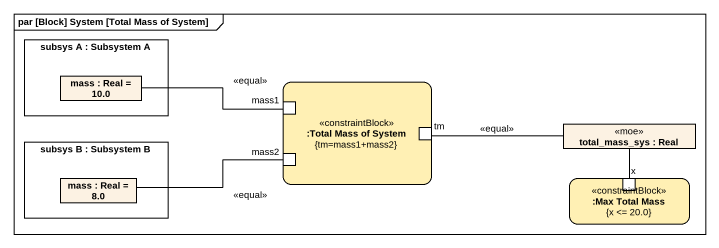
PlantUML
@startuml
mainframe par [Block] System [Total Mass of System]
rectangle "subsys A : Subsystem A" as subsys_A {
  rectangle "mass : Real = 10.0" as mass
}
rectangle ":Total Mass of System\n{tm=mass1+mass2}" as Total_Mass_of_System <<constraintBlock>> #FFF0B4 {
  port mass1
  port mass2
  port tm
}
rectangle "subsys B : Subsystem B" as subsys_B {
  rectangle "mass : Real = 8.0" as mass_2
}
rectangle "total_mass_sys : Real" as total_mass_sys <<moe>>
rectangle ":Max Total Mass\n{x <= 20.0}" as Max_Total_Mass <<constraintBlock>> #FFF0B4 {
  port "x" as x_
}
mass1 -left- mass : <<equal>>
mass2 -left- mass_2 : <<equal>>
tm -right- total_mass_sys : <<equal>>
x_ -up- total_mass_sys
@enduml
